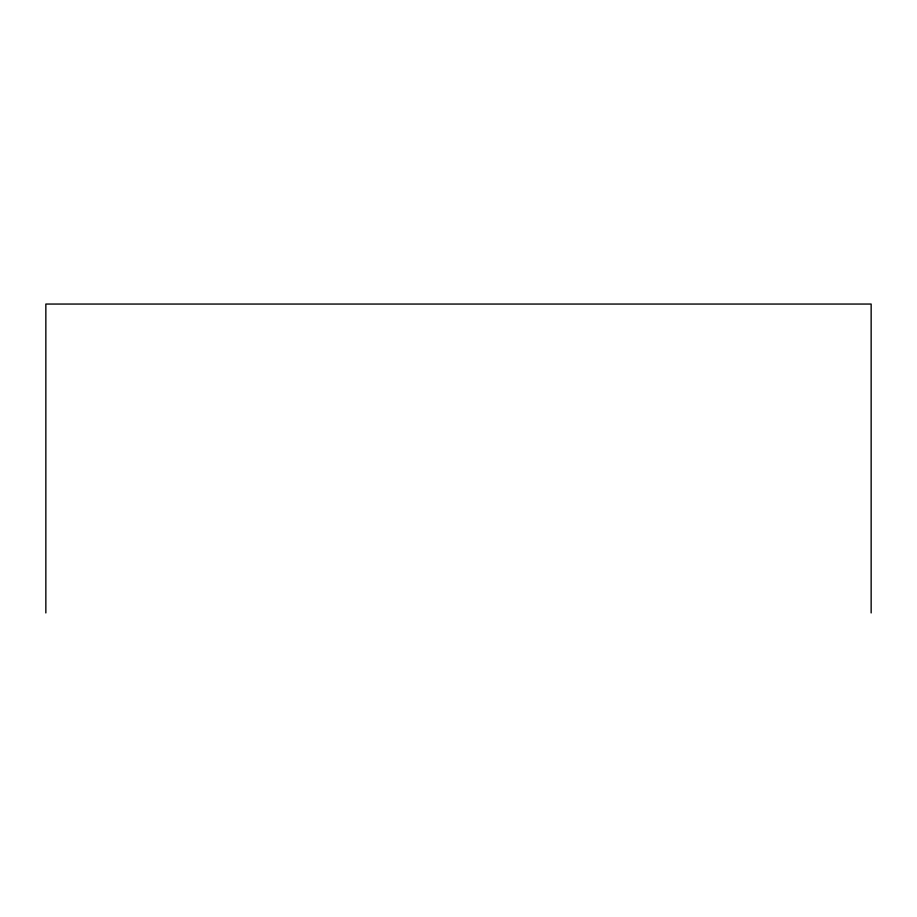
<?xml version="1.0" encoding="UTF-8"?>
<svg xmlns="http://www.w3.org/2000/svg" width="917" height="917" viewBox="0 0 917 917"><rect width="100%" height="100%" fill="white"/><g stroke="black" fill="none" stroke-linecap="round" stroke-linejoin="round"><path stroke-width="1.38" d="M871.15 612.946L871.15 304.054L45.85 304.054L45.85 612.946"/></g></svg>
